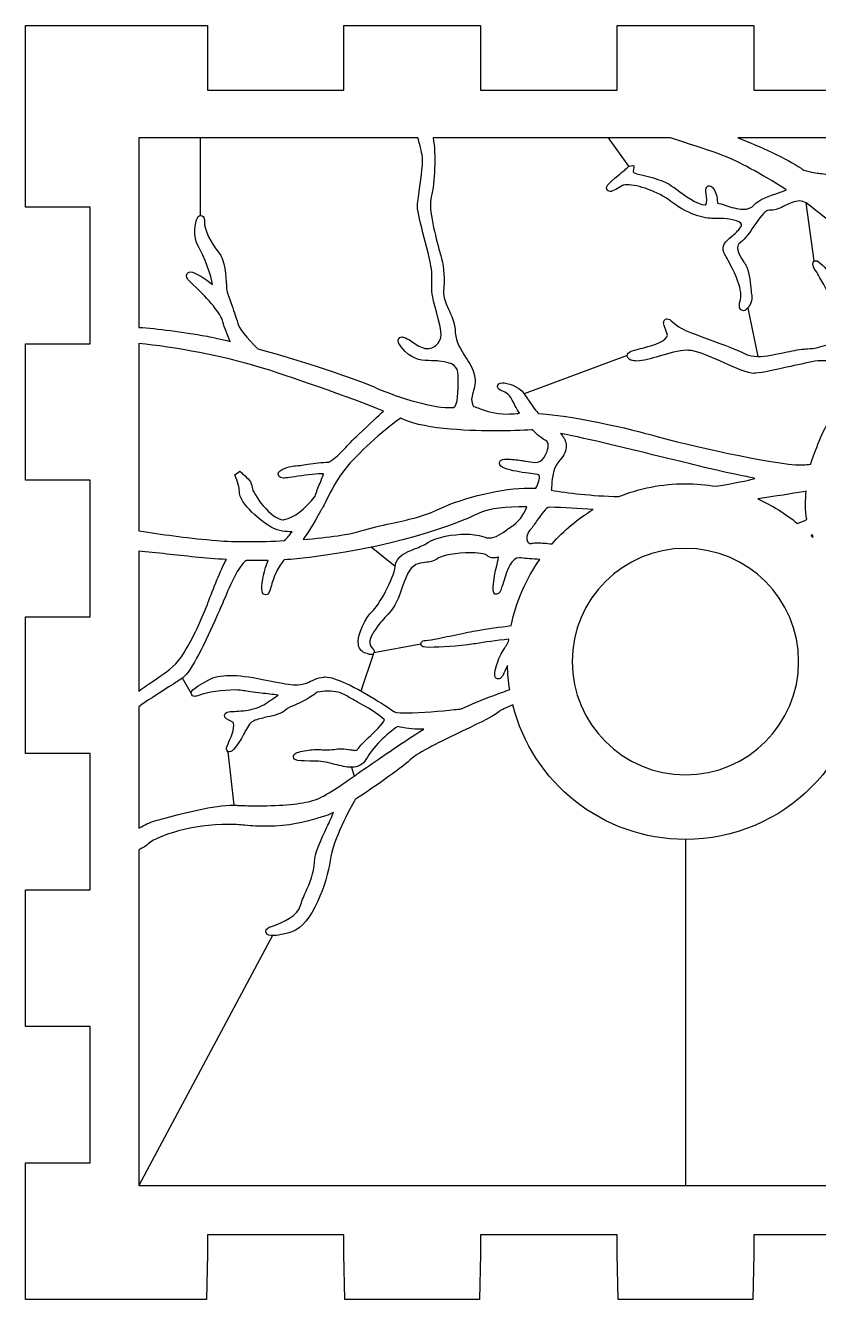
# Model space of a CAD drawing. Extents: x -11 to 868, y -1407 to -16.
# Drawn here: x -10.6 to 112, y -447.1 to -250.1 of the extents above; entities that cross this region are included whole.
import ezdxf

# ---------------------------------------------------------------- set-up
doc = ezdxf.new("R2010")
doc.units = 0
doc.layers.add('LAYER_1', color=7, linetype='CONTINUOUS')

msp = doc.modelspace()

# ---------------------------------------------------------------- linework, layer by layer
at = {"layer": 'LAYER_1'}
for points in [[(123.09, -437.09), (101.98, -437.09), (101.98, -440.09), (101.83, -447.09), (81.01, -447.09), (80.86, -440.09), (80.86, -437.09), (59.75, -437.09), (59.75, -440.09), (59.6, -447.09), (38.79, -447.09), (38.64, -440.09), (38.64, -437.09), (17.54, -437.09), (17.54, -440.09), (17.39, -447.09), (-10.57, -447.09), (-10.57, -425.98), (-0.58, -425.98), (-0.58, -404.87), (-10.57, -404.87), (-10.57, -383.76), (-0.58, -383.76), (-0.58, -362.65), (-10.57, -362.65), (-10.57, -341.53), (-0.58, -341.53), (-0.58, -320.42), (-10.57, -320.42), (-10.57, -299.31), (-0.58, -299.31), (-0.58, -278.2), (-10.57, -278.2), (-10.57, -250.09), (17.54, -250.09), (17.54, -260.09), (38.64, -260.09), (38.64, -250.09), (59.75, -250.09), (59.75, -260.09), (80.86, -260.09), (80.86, -250.09), (101.98, -250.09), (101.98, -260.09), (123.09, -260.09)], [(16.5, -279.49), (16.5, -267.45)], [(82.66, -271.86), (79.55, -267.45)], [(111.33, -286.46), (110.06, -277.54)], [(101.05, -293.81), (102.59, -301.27)], [(82.43, -301.13), (66.49, -307.05)], [(46.56, -333.74), (42.83, -330.77)], [(43.28, -347.05), (50.53, -345.72)], [(43.16, -347.38), (41.27, -353.01)], [(15.07, -353.44), (13.67, -351)], [(20.71, -362.39), (21.64, -370.66)], [(39.82, -364.79), (40.21, -366.17)], [(91.42, -375.95), (91.42, -429.45)], [(27.6, -390.82), (6.93, -429.45)]]:
    msp.add_lwpolyline(points, dxfattribs=at)
for points, knots in [([(54.89, -309.18), (51.81, -309.18), (46.12, -307.3), (43.2, -305.94), (40.72, -304.79), (32.23, -302), (25.33, -300.07), (23.63, -298.41), (22.37, -296.82), (22.25, -296.18), (22.16, -295.7), (21.83, -294.81), (21.46, -293.77), (21.05, -292.66), (20.54, -291.27), (20.51, -290.79), (20.5, -290.66), (20.5, -290.49), (20.49, -290.3), (20.42, -288.93), (20.3, -286.38), (19.25, -285.14), (18.13, -283.82), (17.01, -281.69), (17.07, -280.39), (17.08, -280.07), (17.05, -279.82), (16.89, -279.65), (16.89, -279.65), (16.74, -279.5), (16.74, -279.5), (16.74, -279.5), (16.5, -279.49), (16.5, -279.49), (16.38, -279.49), (16.15, -279.53), (15.99, -279.83), (15.63, -280.46), (15.24, -282.8), (16.14, -284.26), (17.02, -285.72), (18.21, -288.97), (18.32, -290.13), (17.33, -289.34), (15.6, -288.21), (14.92, -288.21), (14.6, -288.21), (14.42, -288.4), (14.35, -288.58), (14.2, -288.97), (14.43, -289.34), (15.34, -290.18), (17.83, -292.48), (19.64, -294.73), (19.94, -295.92), (20.15, -296.75), (20.68, -298.02), (21.08, -298.94), (19.65, -298.59), (18.44, -298.32), (17.49, -298.15), (13.54, -297.43), (9.9, -296.96), (6.92, -296.78), (6.92, -296.78), (6.92, -267.45), (6.92, -267.45), (6.92, -267.45), (50.09, -267.45), (50.09, -267.45), (50.17, -267.8), (50.26, -268.16), (50.35, -268.52), (50.5, -269.09), (50.63, -269.63), (50.73, -270.1), (50.94, -271.07), (50.58, -273.55), (50.33, -275.36), (50.16, -276.55), (50.01, -277.57), (50.01, -278.12), (50.01, -278.87), (50.5, -280.76), (51.06, -282.94), (51.58, -284.97), (52.17, -287.26), (52.22, -288.2), (52.27, -289.2), (52.25, -289.75), (52.23, -290.19), (52.19, -291.17), (52.17, -291.61), (52.94, -294.39), (53.99, -298.15), (53.74, -298.48), (53.19, -299.2), (52.74, -299.78), (52.21, -300.06), (51.6, -300.06), (51.05, -300.06), (50.41, -299.82), (49.73, -299.35), (48.15, -298.26), (47.79, -298.26), (47.62, -298.26), (47.37, -298.26), (47.16, -298.4), (47.07, -298.62), (46.92, -298.96), (47.04, -299.35), (48.13, -300.48), (49.47, -301.88), (50.86, -301.9), (52.2, -301.93), (52.59, -301.93), (52.99, -301.94), (53.38, -301.99), (55.55, -302.22), (56.31, -302.81), (56.3, -304.21), (56.29, -304.47), (56.29, -304.76), (56.29, -305.06), (56.3, -306.42), (56.3, -308.94), (55.59, -309.14), (55.59, -309.14), (55.41, -309.16), (55.41, -309.16), (55.25, -309.17), (55.08, -309.18), (54.89, -309.18)], [0, 0, 0, 0, 1, 1, 1, 2, 2, 2, 3, 3, 3, 4, 4, 4, 5, 5, 5, 6, 6, 6, 7, 7, 7, 8, 8, 8, 9, 9, 9, 10, 10, 10, 11, 11, 11, 12, 12, 12, 13, 13, 13, 14, 14, 14, 15, 15, 15, 16, 16, 16, 17, 17, 17, 18, 18, 18, 19, 19, 19, 20, 20, 20, 21, 21, 21, 22, 22, 22, 23, 23, 23, 24, 24, 24, 25, 25, 25, 26, 26, 26, 27, 27, 27, 28, 28, 28, 29, 29, 29, 30, 30, 30, 31, 31, 31, 32, 32, 32, 33, 33, 33, 34, 34, 34, 35, 35, 35, 36, 36, 36, 37, 37, 37, 38, 38, 38, 39, 39, 39, 40, 40, 40, 41, 41, 41, 42, 42, 42, 43, 43, 43, 44, 44, 44, 44]), ([(109.29, -318.05), (105.28, -318.05), (90.57, -314.7), (87.23, -313.7), (84.66, -312.92), (75.12, -310.53), (68.73, -310.09), (68.44, -309.91), (67.72, -308.84), (67.18, -308.05), (66.96, -307.73), (66.73, -307.38), (66.49, -307.05), (65.59, -305.76), (63.83, -305.34), (63.12, -305.34), (62.61, -305.34), (62.45, -305.59), (62.4, -305.79), (62.38, -305.89), (62.34, -306.24), (62.8, -306.46), (62.88, -306.5), (62.97, -306.53), (63.05, -306.57), (63.7, -306.85), (64.3, -307.12), (64.89, -308.46), (65.2, -309.15), (65.52, -309.68), (65.8, -310.05), (65.64, -310.06), (65.5, -310.08), (65.36, -310.09), (64.85, -310.15), (64.34, -310.17), (63.87, -310.17), (61.92, -310.17), (60.7, -309.72), (59.62, -309.32), (59.3, -309.2), (58.99, -309.09), (58.69, -309), (58.2, -308.23), (58.37, -307.63), (58.61, -306.81), (58.81, -306.08), (59.05, -305.26), (58.84, -304.22), (58.63, -303.2), (58.05, -302.32), (57.44, -301.38), (56.7, -300.23), (55.93, -299.05), (55.86, -297.6), (55.79, -296.09), (55.25, -294.9), (54.77, -293.84), (54.34, -292.89), (53.96, -292.07), (54.04, -291.25), (54.23, -289.35), (54.12, -287.62), (53.73, -286.11), (53.66, -285.84), (53.57, -285.51), (53.46, -285.13), (52.83, -282.81), (51.64, -278.5), (52.14, -276.57), (52.69, -274.47), (52.89, -270.03), (52.42, -267.45), (52.42, -267.45), (89.11, -267.45), (89.11, -267.45), (89.11, -267.45), (91.04, -268.08), (91.04, -268.08), (93.84, -269.01), (96.27, -269.81), (97.63, -270.35), (99.36, -271.03), (103.12, -273.01), (106.96, -275.46), (106.96, -275.46), (107.04, -275.51), (107.04, -275.51), (106.75, -275.66), (106.17, -275.85), (105.72, -276), (104.47, -276.41), (102.91, -276.92), (102, -277.88), (101.6, -278.31), (101.06, -278.51), (100.35, -278.51), (99.43, -278.51), (98.45, -278.18), (97.66, -277.91), (97.11, -277.72), (96.71, -277.58), (96.4, -277.58), (96.38, -277.48), (96.36, -277.33), (96.35, -277.21), (96.3, -276.7), (96.23, -276), (95.76, -275.33), (95.65, -275.17), (95.46, -274.9), (95.14, -274.9), (95.14, -274.9), (94.92, -274.9), (94.92, -274.9), (94.92, -274.9), (94.74, -275.08), (94.74, -275.08), (94.54, -275.3), (94.58, -275.58), (94.64, -276.12), (94.69, -276.55), (94.81, -277.55), (94.58, -277.81), (94.57, -277.82), (94.55, -277.85), (94.46, -277.85), (93.26, -277.8), (91.2, -276.28), (90.09, -275.47), (89.79, -275.24), (89.53, -275.05), (89.33, -274.92), (88.24, -274.18), (86.47, -273.55), (83.92, -273.01), (83.51, -272.92), (83.36, -272.8), (83.34, -272.74), (83.32, -272.71), (83.53, -271.93), (83.47, -271.82), (83.37, -271.65), (82.66, -271.86), (82.66, -271.86), (82.5, -272.03), (82.11, -272.4), (81.27, -273.08), (79.18, -274.81), (79.15, -275.03), (79.28, -275.4), (79.36, -275.62), (79.56, -275.76), (79.8, -275.76), (80.19, -275.76), (81.05, -275.26), (81.71, -274.84), (81.77, -274.8), (81.96, -274.71), (82.42, -274.71), (84.05, -274.71), (87.16, -275.76), (89.19, -277.31), (92.31, -279.7), (94.91, -279.95), (95.88, -279.95), (96.01, -279.95), (96.14, -279.95), (96.26, -279.94), (96.4, -279.93), (96.56, -279.93), (96.73, -279.93), (98.32, -279.93), (99.82, -280.31), (100.08, -280.79), (100.11, -280.83), (100.17, -280.95), (99.99, -281.23), (99.59, -281.85), (99.04, -282.31), (98.55, -282.72), (97.75, -283.38), (96.85, -284.14), (97.43, -285.31), (97.54, -285.52), (97.69, -285.8), (97.86, -286.11), (98.73, -287.72), (100.36, -290.7), (99.91, -292.48), (99.7, -293.28), (99.71, -293.69), (99.91, -293.96), (100.03, -294.11), (100.2, -294.19), (100.38, -294.19), (100.62, -294.19), (100.83, -294.07), (101.05, -293.81), (101.36, -293.43), (101.81, -292.56), (101.67, -291.85), (101.62, -291.58), (101.58, -291.18), (101.54, -290.72), (101.42, -289.5), (101.27, -287.99), (100.74, -287.13), (100.66, -286.99), (100.56, -286.85), (100.46, -286.69), (99.45, -285.16), (99.09, -284.25), (99.97, -283.6), (100.67, -283.06), (101.35, -282.08), (102, -281.12), (102.76, -280.01), (103.71, -278.64), (104.36, -278.64), (104.38, -278.64), (104.4, -278.64), (104.41, -278.64), (104.49, -278.65), (104.58, -278.66), (104.66, -278.66), (105.35, -278.66), (106.07, -278.31), (106.82, -277.95), (107.56, -277.6), (108.33, -277.23), (109.04, -277.23), (109.42, -277.23), (109.75, -277.33), (110.06, -277.54), (112.57, -279.33), (114.35, -280.9), (115.22, -282.08), (118.19, -286.17), (124.83, -291.03), (127.68, -292.18), (128.81, -292.64), (128.95, -293.01), (129.09, -293.41), (129.34, -294.11), (129.66, -294.62), (131.49, -294.88), (133.64, -295.17), (135.56, -296.37), (137.59, -297.65), (138.18, -298.02), (138.79, -298.4), (139.42, -298.76), (139.56, -298.84), (139.7, -298.93), (139.84, -299.01), (139.38, -299.9), (136.8, -301.05), (135.62, -301.09), (135.62, -301.09), (135.56, -301.1), (135.56, -301.1), (135.2, -301.1), (135.06, -300.96), (134.71, -300.55), (134.2, -299.97), (133.51, -299.17), (131.55, -298.91), (131.25, -298.87), (130.97, -298.83), (130.71, -298.8), (128.19, -298.48), (127.04, -298.33), (124.07, -296.84), (123.55, -296.57), (123.11, -296.36), (122.75, -296.21), (122.75, -296.21), (122.75, -296.2), (122.75, -296.2), (120.34, -294.94), (117.06, -293.22), (115.94, -291.34), (115.37, -290.38), (112.4, -286.46), (111.62, -286.46), (111.62, -286.46), (111.33, -286.46), (111.33, -286.46), (111.33, -286.46), (111.16, -286.74), (111.16, -286.74), (110.99, -287.05), (111.15, -287.37), (111.54, -287.98), (112.02, -288.73), (112.41, -289.46), (112.8, -290.16), (113.67, -291.77), (114.5, -293.28), (116.06, -294.71), (116.95, -295.52), (118.38, -296.22), (119.64, -296.84), (120.47, -297.25), (121.69, -297.85), (121.95, -298.18), (121.91, -298.21), (121.84, -298.25), (121.74, -298.29), (120.73, -298.41), (119.41, -298.49), (118.14, -298.56), (118.14, -298.56), (117.65, -298.59), (117.65, -298.59), (115.76, -298.69), (114.44, -299.11), (113.28, -299.47), (112.26, -299.79), (111.38, -300.07), (110.3, -300.08), (110.08, -300.09), (109.91, -300.1), (109.78, -300.13), (109.77, -300.13), (109.76, -300.13), (109.75, -300.13), (108.86, -300.2), (107.83, -300.42), (106.74, -300.65), (105.32, -300.96), (103.85, -301.27), (102.59, -301.27), (101.82, -301.27), (101.22, -301.15), (100.76, -300.91), (99.54, -300.28), (97.28, -299.44), (95.09, -298.64), (93.21, -297.95), (91.44, -297.29), (90.74, -296.91), (90.26, -296.64), (89.81, -296.25), (89.48, -295.97), (89.08, -295.62), (88.88, -295.45), (88.61, -295.45), (88.43, -295.45), (88.26, -295.54), (88.16, -295.69), (87.96, -295.98), (88.02, -296.28), (88.57, -297.65), (88.65, -297.87), (88.65, -298.05), (88.56, -298.23), (88.11, -299.12), (85.83, -299.71), (84.46, -300.06), (83.05, -300.42), (82.46, -300.57), (82.43, -301.13), (82.41, -301.44), (82.61, -301.67), (83.01, -301.83), (83.28, -301.93), (83.58, -301.98), (83.94, -301.98), (84.89, -301.98), (86.09, -301.61), (87.37, -301.23), (88.84, -300.78), (90.36, -300.32), (91.68, -300.32), (92.01, -300.32), (92.31, -300.35), (92.58, -300.41), (93.96, -300.7), (95.71, -301.49), (97.39, -302.25), (99.33, -303.13), (101, -303.88), (102.07, -303.88), (102.13, -303.88), (102.2, -303.88), (102.25, -303.87), (103.3, -303.78), (105.41, -303.31), (107.65, -302.82), (109.19, -302.48), (110.78, -302.13), (111.88, -301.93), (112.15, -301.96), (112.41, -301.97), (112.66, -301.97), (113.65, -301.97), (114.38, -301.76), (114.83, -301.34), (115.43, -300.78), (117.12, -300.43), (119.45, -300.35), (118.91, -301.26), (118.37, -302.76), (117.7, -304.82), (117.58, -305.18), (117.49, -305.47), (117.43, -305.63), (117.19, -306.3), (115.54, -308.62), (114.35, -310.32), (114.08, -310.69), (113.83, -311.04), (113.61, -311.36), (112.46, -313.01), (111.15, -316.81), (110.78, -317.91), (110.37, -317.97), (110, -318.01), (109.66, -318.04), (109.55, -318.04), (109.42, -318.05), (109.29, -318.05)], [0, 0, 0, 0, 1, 1, 1, 2, 2, 2, 3, 3, 3, 4, 4, 4, 5, 5, 5, 6, 6, 6, 7, 7, 7, 8, 8, 8, 9, 9, 9, 10, 10, 10, 11, 11, 11, 12, 12, 12, 13, 13, 13, 14, 14, 14, 15, 15, 15, 16, 16, 16, 17, 17, 17, 18, 18, 18, 19, 19, 19, 20, 20, 20, 21, 21, 21, 22, 22, 22, 23, 23, 23, 24, 24, 24, 25, 25, 25, 26, 26, 26, 27, 27, 27, 28, 28, 28, 29, 29, 29, 30, 30, 30, 31, 31, 31, 32, 32, 32, 33, 33, 33, 34, 34, 34, 35, 35, 35, 36, 36, 36, 37, 37, 37, 38, 38, 38, 39, 39, 39, 40, 40, 40, 41, 41, 41, 42, 42, 42, 43, 43, 43, 44, 44, 44, 45, 45, 45, 46, 46, 46, 47, 47, 47, 48, 48, 48, 49, 49, 49, 50, 50, 50, 51, 51, 51, 52, 52, 52, 53, 53, 53, 54, 54, 54, 55, 55, 55, 56, 56, 56, 57, 57, 57, 58, 58, 58, 59, 59, 59, 60, 60, 60, 61, 61, 61, 62, 62, 62, 63, 63, 63, 64, 64, 64, 65, 65, 65, 66, 66, 66, 67, 67, 67, 68, 68, 68, 69, 69, 69, 70, 70, 70, 71, 71, 71, 72, 72, 72, 73, 73, 73, 74, 74, 74, 75, 75, 75, 76, 76, 76, 77, 77, 77, 78, 78, 78, 79, 79, 79, 80, 80, 80, 81, 81, 81, 82, 82, 82, 83, 83, 83, 84, 84, 84, 85, 85, 85, 86, 86, 86, 87, 87, 87, 88, 88, 88, 89, 89, 89, 90, 90, 90, 91, 91, 91, 92, 92, 92, 93, 93, 93, 94, 94, 94, 95, 95, 95, 96, 96, 96, 97, 97, 97, 98, 98, 98, 99, 99, 99, 100, 100, 100, 101, 101, 101, 102, 102, 102, 103, 103, 103, 104, 104, 104, 105, 105, 105, 106, 106, 106, 107, 107, 107, 108, 108, 108, 109, 109, 109, 110, 110, 110, 111, 111, 111, 112, 112, 112, 113, 113, 113, 114, 114, 114, 115, 115, 115, 116, 116, 116, 117, 117, 117, 118, 118, 118, 119, 119, 119, 120, 120, 120, 121, 121, 121, 122, 122, 122, 123, 123, 123, 124, 124, 124, 125, 125, 125, 126, 126, 126, 127, 127, 127, 128, 128, 128, 129, 129, 129, 130, 130, 130, 131, 131, 131, 132, 132, 132, 133, 133, 133, 134, 134, 134, 135, 135, 135, 136, 136, 136, 137, 137, 137, 138, 138, 138, 139, 139, 139, 140, 140, 140, 141, 141, 141, 141]), ([(116.58, -274.22), (116.2, -274.22), (115.41, -273.92), (114.7, -273.66), (113.83, -273.33), (112.92, -272.98), (112.26, -272.96), (111.76, -272.94), (110.87, -272.78), (109.73, -272.49), (109.66, -272.45), (109.45, -272.29), (109.45, -272.29), (109.45, -272.29), (109.33, -272.18), (109.33, -272.18), (109.33, -272.18), (109.29, -272.18), (109.29, -272.18), (107.04, -270.62), (102.86, -268.79), (99.54, -267.45), (99.54, -267.45), (115.83, -267.45), (115.83, -267.45), (116.35, -267.83), (116.52, -267.99), (116.57, -268.04), (117.49, -269), (119.77, -271.1), (119.86, -271.19), (120.32, -271.67), (121.16, -272.83), (121.95, -273.96), (120.73, -274.06), (119.08, -274.12), (117.91, -274.16), (117.28, -274.18), (116.82, -274.2), (116.61, -274.22), (116.61, -274.22), (116.58, -274.22), (116.58, -274.22)], [0, 0, 0, 0, 1, 1, 1, 2, 2, 2, 3, 3, 3, 4, 4, 4, 5, 5, 5, 6, 6, 6, 7, 7, 7, 8, 8, 8, 9, 9, 9, 10, 10, 10, 11, 11, 11, 12, 12, 12, 13, 13, 13, 14, 14, 14, 14]), ([(23.92, -329.9), (22.05, -329.9), (20.39, -329.85), (18.99, -329.73), (14.85, -329.4), (11.06, -328.85), (7.72, -328.36), (7.72, -328.36), (6.93, -328.25), (6.93, -328.25), (6.93, -328.25), (6.93, -299.28), (6.93, -299.28), (12.17, -299.71), (20.67, -301.43), (25.05, -302.75), (30.26, -304.33), (39.39, -307.55), (44.76, -309.71), (44.02, -310.39), (42.65, -311.68), (40.96, -313.29), (39.92, -314.27), (39.25, -314.98), (38.71, -315.54), (37.91, -316.38), (37.47, -316.85), (36.62, -317.41), (36.48, -317.51), (36.38, -317.57), (36.31, -317.6), (35.22, -317.64), (34.13, -317.79), (33.07, -317.94), (32.24, -318.06), (31.47, -318.17), (30.71, -318.23), (30.32, -318.26), (28.46, -318.69), (28.48, -319.49), (28.49, -319.63), (28.56, -320.07), (29.27, -320.07), (29.27, -320.07), (29.27, -320.07), (29.27, -320.07), (29.37, -320.07), (29.49, -320.06), (29.64, -320.05), (29.97, -320.01), (30.47, -319.94), (31.04, -319.86), (32.33, -319.67), (34.09, -319.42), (35.11, -319.42), (35.27, -319.42), (35.38, -319.43), (35.47, -319.44), (35.33, -319.85), (35.16, -320.32), (34.95, -320.84), (34.65, -321.58), (34.39, -322.27), (34.18, -322.89), (32.53, -324.97), (31.01, -326.12), (29.42, -326.5), (29.36, -326.51), (29.3, -326.52), (29.23, -326.52), (27.44, -326.52), (24.47, -322.42), (24.45, -321.53), (24.43, -320.69), (23.77, -320.1), (23.13, -319.54), (22.94, -319.37), (22.74, -319.2), (22.57, -319.02), (22.57, -319.02), (21.76, -319.58), (21.76, -319.58), (22.23, -320.63), (22.5, -321.6), (22.48, -322.1), (22.39, -324.05), (26.08, -326.94), (27.57, -327.76), (28.56, -328.31), (29.75, -328.36), (30.54, -328.4), (30.57, -328.4), (30.6, -328.4), (30.64, -328.4), (30.27, -328.81), (29.85, -329.32), (29.5, -329.75), (27.57, -329.85), (25.66, -329.9), (23.92, -329.9)], [0, 0, 0, 0, 1, 1, 1, 2, 2, 2, 3, 3, 3, 4, 4, 4, 5, 5, 5, 6, 6, 6, 7, 7, 7, 8, 8, 8, 9, 9, 9, 10, 10, 10, 11, 11, 11, 12, 12, 12, 13, 13, 13, 14, 14, 14, 15, 15, 15, 16, 16, 16, 17, 17, 17, 18, 18, 18, 19, 19, 19, 20, 20, 20, 21, 21, 21, 22, 22, 22, 23, 23, 23, 24, 24, 24, 25, 25, 25, 26, 26, 26, 27, 27, 27, 28, 28, 28, 29, 29, 29, 30, 30, 30, 31, 31, 31, 32, 32, 32, 33, 33, 33, 33]), ([(32.35, -329.57), (33.04, -328.58), (33.94, -327.15), (35.01, -325.19), (35.08, -325.07), (35.17, -324.93), (35.27, -324.76), (35.46, -324.4), (35.67, -324), (35.89, -323.55), (36.67, -322.01), (37.64, -320.09), (39.18, -318.25), (41.16, -315.88), (45.5, -312), (47.44, -310.83), (47.58, -310.89), (47.72, -310.96), (47.84, -311.01), (51.29, -312.62), (58.97, -312.79), (62.11, -312.79), (64.19, -312.79), (66.24, -312.72), (67.6, -312.6), (67.66, -312.6), (67.73, -312.6), (67.8, -312.6), (68.12, -312.97), (68.86, -313.75), (69.76, -314.23), (69.99, -314.35), (70.13, -314.51), (70.19, -314.72), (70.33, -315.2), (70.1, -315.99), (69.54, -316.93), (69.24, -317.43), (68.83, -317.65), (68.15, -317.65), (67.71, -317.65), (67.22, -317.55), (66.75, -317.46), (66.51, -317.42), (66.27, -317.37), (66.04, -317.34), (65.38, -317.25), (64.43, -317.15), (63.8, -317.15), (63.42, -317.15), (62.78, -317.15), (62.68, -317.67), (62.58, -318.18), (63.14, -318.41), (63.44, -318.53), (64.57, -318.98), (65.89, -319.15), (67.16, -319.32), (67.65, -319.38), (68.11, -319.44), (68.55, -319.51), (68.74, -319.55), (68.78, -319.62), (68.8, -319.66), (68.98, -320.04), (68.65, -320.98), (68.31, -321.65), (67.98, -321.62), (67.62, -321.61), (67.25, -321.61), (63.31, -321.61), (57.11, -323.05), (53.43, -324.83), (50.98, -326), (48.4, -326.56), (45.91, -327.1), (44.38, -327.43), (42.8, -327.77), (41.28, -328.25), (39.61, -328.77), (36.32, -329.26), (32.35, -329.57)], [0, 0, 0, 0, 1, 1, 1, 2, 2, 2, 3, 3, 3, 4, 4, 4, 5, 5, 5, 6, 6, 6, 7, 7, 7, 8, 8, 8, 9, 9, 9, 10, 10, 10, 11, 11, 11, 12, 12, 12, 13, 13, 13, 14, 14, 14, 15, 15, 15, 16, 16, 16, 17, 17, 17, 18, 18, 18, 19, 19, 19, 20, 20, 20, 21, 21, 21, 22, 22, 22, 23, 23, 23, 24, 24, 24, 25, 25, 25, 26, 26, 26, 27, 27, 27, 27]), ([(102.16, -320.15), (101.15, -320.45), (98.99, -320.85), (96.16, -321.35), (96.16, -321.35), (96.15, -321.35), (96.15, -321.35), (94.62, -321.09), (93.04, -320.95), (91.42, -320.95), (87.79, -320.95), (84.33, -321.65), (81.15, -322.93), (81.15, -322.93), (81.15, -322.93), (81.15, -322.93), (76.79, -322.86), (73.18, -322.33), (70.74, -321.97), (70.74, -321.97), (70.69, -321.96), (70.69, -321.96), (70.73, -321.71), (70.74, -321.44), (70.76, -321.15), (70.82, -319.96), (70.91, -318.48), (72.25, -316.98), (72.85, -316.3), (73.1, -315.56), (72.97, -314.8), (72.87, -314.18), (72.53, -313.63), (72.14, -313.18), (76.46, -314.02), (82.81, -315.58), (88.5, -316.99), (93.33, -318.18), (97.51, -319.21), (99.74, -319.63), (100.97, -319.85), (101.72, -320.02), (102.16, -320.15)], [0, 0, 0, 0, 1, 1, 1, 2, 2, 2, 3, 3, 3, 4, 4, 4, 5, 5, 5, 6, 6, 6, 7, 7, 7, 8, 8, 8, 9, 9, 9, 10, 10, 10, 11, 11, 11, 12, 12, 12, 13, 13, 13, 14, 14, 14, 14]), ([(110.21, -326.45), (109.74, -326.66), (109.25, -326.88), (108.76, -327.1), (106.89, -325.58), (104.83, -324.3), (102.6, -323.31), (105.39, -322.88), (107.89, -322.47), (109.61, -322.18), (109.61, -322.18), (110.07, -322.11), (110.07, -322.11), (109.98, -323.26), (109.88, -325.22), (110.21, -326.45)], [0, 0, 0, 0, 1, 1, 1, 2, 2, 2, 3, 3, 3, 4, 4, 4, 5, 5, 5, 5]), ([(50.53, -345.72), (50.55, -346.25), (50.98, -346.25), (51.94, -346.25), (53.55, -346.25), (56.19, -346.11), (58.74, -345.72), (58.74, -345.72), (59, -345.68), (59, -345.68), (60.44, -345.46), (62.17, -345.19), (64.14, -344.98), (64.13, -345.1), (64.11, -345.22), (64.1, -345.34), (63.93, -345.61), (63.78, -345.88), (63.63, -346.13), (63.38, -346.54), (63.16, -346.93), (62.96, -347.23), (62.56, -347.86), (61.71, -350.26), (62.03, -350.84), (62.12, -351.02), (62.31, -351.13), (62.51, -351.13), (62.7, -351.13), (62.86, -351.04), (63.01, -350.85), (63.17, -350.66), (63.32, -350.36), (63.52, -349.94), (63.67, -349.61), (63.8, -349.32), (63.93, -349.06), (63.96, -350.32), (64.07, -351.56), (64.26, -352.77), (64.21, -352.79), (64.16, -352.81), (64.11, -352.83), (63.51, -353.04), (62.91, -353.27), (62.31, -353.49), (60.59, -354.13), (58.88, -354.8), (57.36, -355.5), (57.36, -355.5), (56.91, -355.71), (56.76, -355.77), (56.48, -355.8), (56.12, -355.84), (55.7, -355.88), (53.77, -356.07), (50.54, -356.39), (48.36, -356.39), (46.73, -356.39), (46.42, -356.21), (46.39, -356.19), (46.34, -356.15), (42.29, -353.36), (38.97, -351.82), (37.71, -351.23), (36.55, -350.83), (35.75, -350.83), (35.68, -350.83), (35.61, -350.83), (35.55, -350.84), (34.52, -350.93), (33.54, -351.44), (33, -351.76), (32.19, -351.95), (31.67, -352.05), (31.1, -352.05), (30.27, -352.05), (29.3, -351.85), (27.18, -351.42), (27.18, -351.42), (26.06, -351.2), (26.06, -351.2), (24.02, -350.79), (22.36, -350.59), (21.01, -350.59), (19.6, -350.59), (18.53, -350.81), (17.74, -351.26), (14.92, -352.85), (14.98, -353.11), (15.07, -353.44), (15.13, -353.68), (15.34, -353.83), (15.6, -353.83), (15.72, -353.83), (15.89, -353.8), (16.31, -353.64), (17.42, -353.2), (19.95, -352.84), (21.83, -352.84), (22.4, -352.84), (22.86, -352.88), (23.12, -352.95), (23.6, -353.07), (24.65, -353.19), (25.87, -353.33), (26.66, -353.41), (27.69, -353.53), (28.46, -353.65), (28.1, -353.86), (27.77, -354.1), (27.44, -354.34), (26.7, -354.88), (25.94, -355.44), (24.62, -355.78), (23.62, -356.04), (22.52, -356.1), (21.72, -356.15), (20.73, -356.2), (20.27, -356.22), (20.19, -356.72), (20.11, -357.24), (20.67, -357.46), (21.26, -357.69), (21.41, -357.75), (21.5, -357.84), (21.56, -357.98), (21.86, -358.75), (21.04, -360.51), (20.73, -361.18), (20.48, -361.72), (20.39, -361.9), (20.56, -362.16), (20.56, -362.16), (20.71, -362.39), (20.71, -362.39), (20.71, -362.39), (20.98, -362.4), (20.98, -362.4), (21.27, -362.4), (21.41, -362.23), (21.86, -361.67), (22.64, -360.7), (23.06, -359.88), (23.4, -359.23), (23.86, -358.32), (24.11, -357.83), (24.94, -357.52), (25.56, -357.3), (26.22, -357.15), (26.85, -357.01), (27.94, -356.76), (28.97, -356.53), (29.66, -355.91), (29.99, -355.61), (30.46, -355.41), (31.04, -355.17), (31.9, -354.8), (33.06, -354.31), (34.5, -353.2), (35.06, -353.07), (35.62, -353.01), (36.18, -353.01), (37.29, -353.01), (38.29, -353.26), (39.07, -353.75), (39.57, -354.05), (40.14, -354.37), (40.75, -354.71), (42.21, -355.52), (43.86, -356.44), (44.92, -357.45), (44.79, -357.97), (43.28, -359.41), (42.46, -360.2), (41.72, -360.91), (41.08, -361.52), (40.81, -361.93), (40.69, -362.12), (40.57, -362.18), (40.35, -362.18), (40.16, -362.18), (39.91, -362.14), (39.64, -362.08), (39.23, -362), (38.78, -361.92), (38.24, -361.92), (37.97, -361.92), (37.72, -361.94), (37.46, -361.98), (37.03, -362.06), (36.6, -362.09), (36.07, -362.09), (35.8, -362.09), (35.54, -362.08), (35.27, -362.08), (35, -362.06), (34.72, -362.06), (34.44, -362.06), (33.88, -362.06), (33.13, -362.09), (32.23, -362.3), (31.43, -362.49), (30.78, -362.64), (30.85, -363.2), (30.92, -363.79), (31.36, -363.83), (34.39, -363.84), (35.31, -363.84), (36.29, -364.1), (37.25, -364.34), (38.17, -364.58), (39.04, -364.79), (39.82, -364.79), (40.87, -364.79), (41.6, -364.39), (42.05, -363.57), (43.1, -361.66), (45.31, -359.57), (46.95, -358.48), (47.97, -358.75), (49.28, -358.91), (50.6, -358.91), (50.72, -358.91), (50.85, -358.9), (50.98, -358.9), (49.34, -359.91), (47.85, -360.91), (46.3, -361.96), (45.67, -362.39), (45.03, -362.83), (44.36, -363.27), (43.15, -364.08), (41.98, -364.91), (40.85, -365.72), (40.63, -365.87), (40.42, -366.02), (40.21, -366.17), (37.79, -367.89), (35.54, -369.43), (33.85, -369.94), (32.11, -370.46), (29.04, -370.76), (25.41, -370.76), (24.34, -370.76), (23.25, -370.73), (22.25, -370.68), (22.06, -370.67), (21.85, -370.66), (21.64, -370.66), (18.42, -370.66), (13.89, -371.89), (11.19, -372.62), (10.62, -372.77), (10.13, -372.9), (9.76, -372.99), (8.85, -373.22), (8.11, -373.59), (7.33, -373.99), (7.19, -374.06), (7.06, -374.12), (6.92, -374.19), (6.92, -374.19), (6.92, -355.44), (6.92, -355.44), (8.17, -354.54), (9.77, -353.52), (11.18, -352.62), (12.22, -351.96), (13.13, -351.39), (13.67, -351), (15.13, -349.95), (17.22, -345.42), (19.07, -341.25), (19.3, -340.71), (19.5, -340.28), (19.63, -339.99), (19.8, -339.63), (19.99, -339.17), (20.22, -338.65), (21.04, -336.68), (22.29, -333.72), (23.57, -332.8), (24.18, -332.81), (24.78, -332.82), (25.36, -332.82), (25.88, -332.82), (26.4, -332.81), (26.91, -332.8), (26.36, -334.16), (25.89, -336.08), (25.96, -337.26), (25.98, -337.57), (26.02, -338.14), (26.55, -338.14), (26.98, -338.14), (27.08, -337.82), (27.34, -336.96), (27.55, -336.25), (27.87, -335.19), (28.33, -334.34), (28.75, -333.55), (29.13, -333.03), (29.41, -332.71), (30.72, -332.63), (32.02, -332.51), (33.3, -332.35), (48.97, -330.35), (57.3, -326.55), (60.03, -325.31), (61.19, -324.78), (63.5, -324.51), (66.93, -324.5), (66.73, -325.15), (65.93, -326.62), (64.79, -327.39), (64.52, -327.57), (64.26, -327.76), (64, -327.94), (62.96, -328.69), (62.07, -329.33), (61.1, -329.33), (60.82, -329.33), (60.54, -329.28), (60.26, -329.16), (59.39, -328.82), (58.23, -328.75), (57.42, -328.75), (55.53, -328.75), (53.01, -329.16), (51.62, -330.06), (51.03, -330.45), (50.33, -330.72), (49.65, -330.99), (48.22, -331.55), (46.74, -332.12), (46.56, -333.74), (46.35, -335.64), (43.97, -339.91), (43.01, -340.71), (42.1, -341.47), (40.56, -344.26), (40.91, -345.93), (41.04, -346.55), (41.44, -346.99), (42.03, -347.16), (42.3, -347.24), (42.46, -347.29), (42.55, -347.33), (42.65, -347.36), (42.71, -347.38), (42.81, -347.38), (42.81, -347.38), (43.16, -347.38), (43.16, -347.38), (43.16, -347.38), (43.28, -347.05), (43.28, -347.05), (43.31, -346.95), (43.37, -346.69), (43.09, -346.46), (42.28, -345.8), (42.72, -344.71), (43.22, -343.91), (44.01, -342.66), (44.63, -342), (45.18, -341.43), (45.97, -340.59), (46.6, -339.93), (47.26, -338.01), (48.29, -334.99), (48.77, -333.96), (49.78, -333.46), (50.22, -333.24), (50.67, -333.18), (51.14, -333.13), (51.79, -333.05), (52.52, -332.97), (53.28, -332.42), (53.79, -332.05), (56.03, -331.64), (58.26, -331.64), (59.99, -331.64), (60.62, -331.9), (60.71, -332), (60.98, -332.28), (61.33, -332.43), (61.74, -332.43), (61.99, -332.43), (62.22, -332.37), (62.41, -332.34), (62.45, -332.33), (62.49, -332.31), (62.53, -332.31), (62.52, -332.42), (62.5, -332.6), (62.43, -332.89), (62.38, -333.07), (61.36, -337.25), (61.81, -337.82), (61.81, -337.82), (61.96, -338.01), (61.96, -338.01), (61.96, -338.01), (62.23, -338.02), (62.23, -338.02), (62.67, -338.02), (62.84, -337.55), (63.02, -337.01), (63.14, -336.69), (63.25, -336.35), (63.36, -336), (63.92, -334.22), (64.5, -332.39), (65.76, -332.39), (65.84, -332.39), (65.93, -332.39), (66.02, -332.41), (66.73, -332.53), (67.78, -332.59), (68.91, -332.66), (66.79, -335.68), (65.26, -339.14), (64.49, -342.88), (62.88, -343.1), (60.68, -343.4), (59.35, -343.62), (58.45, -343.78), (57.25, -344.03), (55.97, -344.3), (54.09, -344.7), (52.14, -345.11), (51.29, -345.17), (51.04, -345.18), (50.52, -345.22), (50.53, -345.72)], [0, 0, 0, 0, 1, 1, 1, 2, 2, 2, 3, 3, 3, 4, 4, 4, 5, 5, 5, 6, 6, 6, 7, 7, 7, 8, 8, 8, 9, 9, 9, 10, 10, 10, 11, 11, 11, 12, 12, 12, 13, 13, 13, 14, 14, 14, 15, 15, 15, 16, 16, 16, 17, 17, 17, 18, 18, 18, 19, 19, 19, 20, 20, 20, 21, 21, 21, 22, 22, 22, 23, 23, 23, 24, 24, 24, 25, 25, 25, 26, 26, 26, 27, 27, 27, 28, 28, 28, 29, 29, 29, 30, 30, 30, 31, 31, 31, 32, 32, 32, 33, 33, 33, 34, 34, 34, 35, 35, 35, 36, 36, 36, 37, 37, 37, 38, 38, 38, 39, 39, 39, 40, 40, 40, 41, 41, 41, 42, 42, 42, 43, 43, 43, 44, 44, 44, 45, 45, 45, 46, 46, 46, 47, 47, 47, 48, 48, 48, 49, 49, 49, 50, 50, 50, 51, 51, 51, 52, 52, 52, 53, 53, 53, 54, 54, 54, 55, 55, 55, 56, 56, 56, 57, 57, 57, 58, 58, 58, 59, 59, 59, 60, 60, 60, 61, 61, 61, 62, 62, 62, 63, 63, 63, 64, 64, 64, 65, 65, 65, 66, 66, 66, 67, 67, 67, 68, 68, 68, 69, 69, 69, 70, 70, 70, 71, 71, 71, 72, 72, 72, 73, 73, 73, 74, 74, 74, 75, 75, 75, 76, 76, 76, 77, 77, 77, 78, 78, 78, 79, 79, 79, 80, 80, 80, 81, 81, 81, 82, 82, 82, 83, 83, 83, 84, 84, 84, 85, 85, 85, 86, 86, 86, 87, 87, 87, 88, 88, 88, 89, 89, 89, 90, 90, 90, 91, 91, 91, 92, 92, 92, 93, 93, 93, 94, 94, 94, 95, 95, 95, 96, 96, 96, 97, 97, 97, 98, 98, 98, 99, 99, 99, 100, 100, 100, 101, 101, 101, 102, 102, 102, 103, 103, 103, 104, 104, 104, 105, 105, 105, 106, 106, 106, 107, 107, 107, 108, 108, 108, 109, 109, 109, 110, 110, 110, 111, 111, 111, 112, 112, 112, 113, 113, 113, 114, 114, 114, 115, 115, 115, 116, 116, 116, 117, 117, 117, 118, 118, 118, 119, 119, 119, 120, 120, 120, 121, 121, 121, 122, 122, 122, 123, 123, 123, 124, 124, 124, 125, 125, 125, 126, 126, 126, 127, 127, 127, 128, 128, 128, 129, 129, 129, 130, 130, 130, 131, 131, 131, 132, 132, 132, 133, 133, 133, 134, 134, 134, 135, 135, 135, 136, 136, 136, 137, 137, 137, 138, 138, 138, 139, 139, 139, 140, 140, 140, 141, 141, 141, 142, 142, 142, 143, 143, 143, 144, 144, 144, 145, 145, 145, 145]), ([(77.14, -324.94), (74.77, -326.39), (72.63, -328.18), (70.81, -330.25), (69.94, -330.16), (69.18, -330.09), (68.57, -330.09), (68.23, -330.09), (67.96, -330.12), (67.74, -330.16), (67.67, -330.18), (67.6, -330.19), (67.53, -330.19), (67.28, -330.19), (67.1, -330.07), (66.99, -329.83), (66.81, -329.42), (66.89, -328.69), (67.39, -328.14), (67.75, -327.73), (68.1, -327.2), (68.48, -326.65), (69.07, -325.77), (69.88, -324.57), (70.41, -324.57), (72.68, -324.65), (74.98, -324.79), (77.14, -324.94)], [0, 0, 0, 0, 1, 1, 1, 2, 2, 2, 3, 3, 3, 4, 4, 4, 5, 5, 5, 6, 6, 6, 7, 7, 7, 8, 8, 8, 9, 9, 9, 9]), ([(111.12, -329.26), (111.02, -329.16), (110.92, -329.05), (110.81, -328.95), (110.9, -328.9), (110.99, -328.86), (111.08, -328.82), (111.09, -328.96), (111.11, -329.11), (111.12, -329.26)], [0, 0, 0, 0, 1, 1, 1, 2, 2, 2, 3, 3, 3, 3]), ([(175.93, -330.77), (175.93, -330.77), (175.92, -429.45), (175.92, -429.45), (175.92, -429.45), (6.93, -429.45), (6.93, -429.45), (6.93, -429.45), (6.93, -377.57), (6.93, -377.57), (7.59, -377.24), (8.1, -376.91), (8.5, -376.56), (9.9, -375.33), (15.26, -373.62), (20.8, -373.62), (21.65, -373.62), (22.49, -373.66), (23.29, -373.75), (24.45, -373.86), (25.57, -373.92), (26.63, -373.92), (30.27, -373.92), (32.68, -373.22), (34.43, -372.71), (34.81, -372.6), (35.16, -372.5), (35.49, -372.41), (35.86, -372.32), (36.36, -372.1), (37.01, -371.76), (36.81, -372.35), (36.36, -373.31), (36.01, -374.06), (35.12, -375.96), (34.11, -378.11), (34.07, -379.48), (34.02, -381.13), (33.34, -382.69), (32.74, -384.06), (32.4, -384.85), (32.08, -385.58), (31.9, -386.27), (31.54, -387.63), (29.36, -388.78), (27.44, -389.4), (27.18, -389.48), (26.49, -389.7), (26.58, -390.26), (26.67, -390.82), (27.37, -390.82), (27.6, -390.82), (28.32, -390.82), (29.41, -390.61), (30.58, -390.25), (33.75, -389.28), (36.04, -382.47), (36.51, -379.21), (37, -375.86), (39.53, -371.25), (40.39, -369.76), (43.69, -367.65), (47.92, -364.58), (49.17, -363.41), (50.13, -362.5), (53.73, -360.76), (56.9, -359.23), (60.05, -357.7), (62.01, -356.74), (62.63, -356.19), (62.95, -355.9), (63.75, -355.55), (64.75, -355.16), (67.75, -367.11), (78.55, -375.95), (91.42, -375.95), (106.61, -375.95), (118.92, -363.63), (118.92, -348.45), (118.92, -348), (118.91, -347.56), (118.89, -347.12), (119.48, -347.06), (120.06, -347.01), (120.62, -346.96), (124.09, -346.62), (127.11, -346.33), (128.52, -346.31), (127.99, -346.93), (127.17, -347.82), (126.32, -348.74), (124.53, -350.68), (122.5, -352.88), (121.7, -354.18), (121.09, -355.17), (120.23, -356.73), (119.64, -357.87), (118.28, -360.42), (118.32, -360.48), (118.47, -360.76), (118.47, -360.76), (118.61, -361.01), (118.61, -361.01), (118.61, -361.01), (118.91, -361.02), (118.91, -361.02), (119.23, -361.02), (119.37, -360.8), (119.71, -360.27), (120.61, -358.86), (123.34, -354.57), (125.37, -352.86), (126.57, -351.85), (128.64, -349.79), (130.64, -347.8), (132.16, -346.27), (133.74, -344.7), (134.84, -343.69), (134.84, -343.69), (135.29, -343.52), (135.29, -343.52), (136.9, -342.93), (138.73, -342.27), (140.75, -341.66), (144.87, -340.42), (148.52, -338.55), (152.06, -336.73), (155.42, -335), (159.17, -334.31), (162.39, -333.87), (164.08, -333.64), (166.34, -333.06), (168.74, -332.45), (170.57, -331.98), (172.46, -331.49), (174.34, -331.09), (174.86, -330.98), (175.38, -330.87), (175.92, -330.77), (175.92, -330.77), (175.93, -330.77), (175.93, -330.77)], [0, 0, 0, 0, 1, 1, 1, 2, 2, 2, 3, 3, 3, 4, 4, 4, 5, 5, 5, 6, 6, 6, 7, 7, 7, 8, 8, 8, 9, 9, 9, 10, 10, 10, 11, 11, 11, 12, 12, 12, 13, 13, 13, 14, 14, 14, 15, 15, 15, 16, 16, 16, 17, 17, 17, 18, 18, 18, 19, 19, 19, 20, 20, 20, 21, 21, 21, 22, 22, 22, 23, 23, 23, 24, 24, 24, 25, 25, 25, 26, 26, 26, 27, 27, 27, 28, 28, 28, 29, 29, 29, 30, 30, 30, 31, 31, 31, 32, 32, 32, 33, 33, 33, 34, 34, 34, 35, 35, 35, 36, 36, 36, 37, 37, 37, 38, 38, 38, 39, 39, 39, 40, 40, 40, 41, 41, 41, 42, 42, 42, 43, 43, 43, 44, 44, 44, 45, 45, 45, 46, 46, 46, 47, 47, 47, 47]), ([(108.92, -348.45), (108.92, -358.11), (101.09, -365.95), (91.42, -365.95), (81.76, -365.95), (73.92, -358.11), (73.92, -348.45), (73.92, -338.78), (81.76, -330.95), (91.42, -330.95), (101.09, -330.95), (108.92, -338.78), (108.92, -348.45)], [0, 0, 0, 0, 1, 1, 1, 2, 2, 2, 3, 3, 3, 4, 4, 4, 4]), ([(6.93, -331.37), (8.25, -331.49), (9.71, -331.65), (11.26, -331.82), (14.03, -332.13), (17.15, -332.47), (20.48, -332.67), (19.57, -334.31), (18.46, -337.21), (17.61, -339.42), (17.61, -339.42), (17.54, -339.6), (17.54, -339.6), (16.53, -342.26), (15.39, -344.63), (13.95, -347.05), (12.86, -348.9), (11.53, -349.83), (10.24, -350.73), (10.24, -350.73), (10.06, -350.85), (10.06, -350.85), (9.85, -351), (9.56, -351.19), (9.23, -351.41), (8.59, -351.85), (7.76, -352.42), (6.92, -353.01), (6.92, -353.01), (6.93, -331.37), (6.93, -331.37)], [0, 0, 0, 0, 1, 1, 1, 2, 2, 2, 3, 3, 3, 4, 4, 4, 5, 5, 5, 6, 6, 6, 7, 7, 7, 8, 8, 8, 9, 9, 9, 10, 10, 10, 10])]:
    msp.add_open_spline(points, degree=3, knots=knots, dxfattribs=at)

doc.saveas('drawing.dxf')
